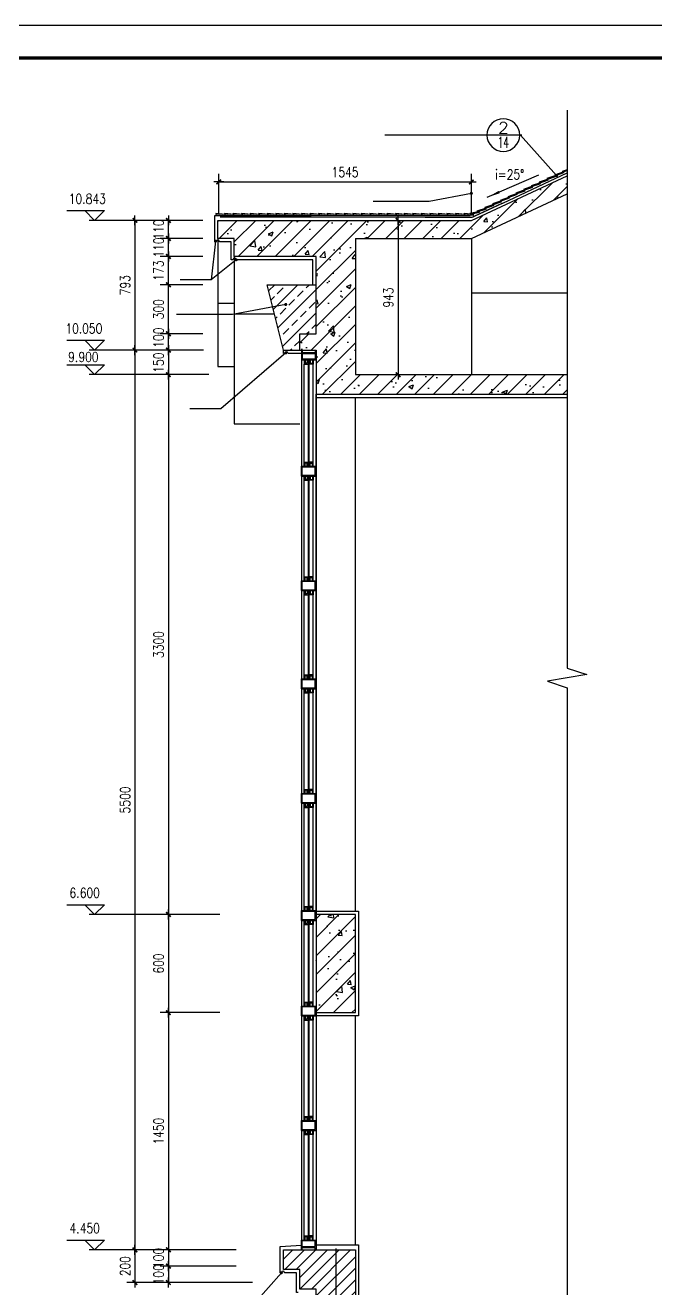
# Model space of a CAD drawing. Extents: x 12400 to 217743, y 86702 to 209848.
# Drawn here: x 102623 to 106478, y 183797 to 191521 of the extents above; entities that cross this region are included whole.
import ezdxf
from ezdxf.enums import TextEntityAlignment as Align

# ---------------------------------------------------------------- set-up
doc = ezdxf.new("R2010")
doc.units = 0
doc.header["$LTSCALE"] = 200
doc.linetypes.add('CONTINOUS', pattern=[0])
doc.linetypes.add('DOTE', pattern=[2.42, 2, -0.2, 0.02, -0.2])
doc.layers.get('0').update_dxf_attribs({"linetype": 'CONTINUOUS'})
doc.layers.get('DEFPOINTS').update_dxf_attribs({"linetype": 'CONTINUOUS'})
for name, color, linetype in [('2', 2, 'CONTINUOUS'), ('4', 4, 'CONTINUOUS'), ('8', 8, 'CONTINUOUS'), ('ASHADE', 7, 'CONTINUOUS'), ('DOTE', 1, 'DOTE'), ('F1', 121, 'CONTINOUS'), ('HATCH', 8, 'CONTINUOUS'), ('PM-143', 143, 'CONTINUOUS'), ('PM-8', 8, 'CONTINUOUS'), ('PUB_DIM', 3, 'CONTINUOUS'), ('PUB_TITLE', 143, 'CONTINUOUS'), ('TEXT', 7, 'CONTINUOUS')]:
    doc.layers.add(name, color=color, linetype=linetype)
doc.styles.add('COMP', font='complex', dxfattribs={"bigfont": 'hztxt'})
doc.styles.add('DIM_FONT', font='SIMPLEX', dxfattribs={"width": 0.8})
doc.dimstyles.new('DIMA20', dxfattribs={"dimscale": 0.2, "dimtxt": 300, "dimasz": 1, "dimexe": 250, "dimexo": 300, "dimgap": 150, "dimtad": 1, "dimdec": 0, "dimzin": 0, "dimdsep": 46, "dimtxsty": 'DIM_FONT', "dimblk": '_DIMX', "dimblk1": '_DIMX', "dimblk2": '_DIMX', "dimcen": 2.5, "dimse1": 1, "dimclrt": 7, "dimadec": 0, "dimazin": 0, "dimtfac": 1, "dimtdec": 0, "dimtix": 1, "dimtmove": 2, "dimatfit": 3, "dimldrblk": '_DIMX', "dimfxl": 1, "dimtolj": 1, "dimtzin": 0, "dimarcsym": 0})
doc.dimstyles.new('DIMB20', dxfattribs={"dimscale": 0.2, "dimtxt": 300, "dimasz": 1, "dimexe": 250, "dimexo": 300, "dimgap": 150, "dimtad": 1, "dimdec": 0, "dimzin": 0, "dimdsep": 46, "dimtxsty": 'DIM_FONT', "dimblk": '_DIMX', "dimblk1": '_DIMX', "dimblk2": '_DIMX', "dimcen": 2.5, "dimse2": 1, "dimclrt": 7, "dimadec": 0, "dimazin": 0, "dimtfac": 1, "dimtdec": 0, "dimtix": 1, "dimtmove": 2, "dimatfit": 3, "dimldrblk": '_DIMX', "dimfxl": 1, "dimtolj": 1, "dimtzin": 0, "dimarcsym": 0})
doc.dimstyles.new('DIMN150', dxfattribs={"dimscale": 1.5, "dimtxt": 300, "dimasz": 1, "dimexe": 250, "dimexo": 0, "dimgap": 150, "dimtad": 1, "dimdec": 0, "dimzin": 0, "dimdsep": 46, "dimtxsty": 'DIM_FONT', "dimblk": '_DIMX', "dimblk1": '_DIMX', "dimblk2": '_DIMX', "dimsah": 1, "dimcen": 0, "dimclrt": 7, "dimadec": 0, "dimazin": 0, "dimtfac": 1, "dimtdec": 0, "dimtix": 1, "dimtmove": 2, "dimatfit": 3, "dimldrblk": '_DIMX', "dimfxl": 1, "dimtolj": 1, "dimtzin": 0, "dimarcsym": 0})
doc.dimstyles.new('DIMN20', dxfattribs={"dimscale": 0.2, "dimtxt": 300, "dimasz": 1, "dimexe": 250, "dimexo": 300, "dimgap": 150, "dimtad": 1, "dimdec": 0, "dimzin": 0, "dimdsep": 46, "dimtxsty": 'DIM_FONT', "dimblk": '_DIMX', "dimblk1": '_DIMX', "dimblk2": '_DIMX', "dimcen": 2.5, "dimclrt": 7, "dimadec": 0, "dimazin": 0, "dimtfac": 1, "dimtdec": 0, "dimtix": 1, "dimtmove": 2, "dimatfit": 3, "dimldrblk": '_DIMX', "dimfxl": 1, "dimtolj": 1, "dimtzin": 0, "dimarcsym": 0})
pattern_1 = [(45, (-98917.13, 179484.96), (-56.568542, 56.568542), []), (50, (-98917.13, 179484.96), (286.90407, -25.10085), [30, -330]), (355, (-98917.13, 179484.96), (-55.50053, 300.87685), [24, -264]), (100.4514, (-98893.22, 179482.87), (231.40375, 275.7758), [25.49608, -280.45684]), (46.1842, (-98917.13, 179564.96), (426.8964, -66.2076), [45, -495]), (96.6356, (-98881.55, 179559.44), (373.8651, 389.64715), [38.2441, -420.6852]), (351.1842, (-98917.13, 179564.96), (373.8648, 389.6474), [36, -396]), (21, (-98877.13, 179544.96), (238.76282, -161.04756), [30, -330]), (326, (-98877.13, 179544.96), (97.32613, 290.06), [24, -264]), (71.4514, (-98857.23, 179531.54), (336.08905, 129.0122), [25.49608, -280.45684]), (37.5, (-98917.13, 179484.96), (4.86394, 133.15754), [0, -260.8, 0, -268, 0, -265]), (7.5, (-98917.13, 179484.96), (105.227815, 157.76468), [0, -152.8, 0, -254.8, 0, -101]), (327.5, (-99006.33, 179484.96), (213.528974, -9.02195), [0, -100, 0, -312, 0, -414]), (317.5, (-99046.33, 179484.96), (233.27447, 40.042), [0, -130, 0, -207.2, 0, -294])]

# ---------------------------------------------------------------- blocks, each defined once
blk = doc.blocks.new('_DIMX')
blk.add_line((-150, 0), (150, 0))
at = {"const_width": 50}
blk.add_lwpolyline([(-70, -70), (70, 70)], dxfattribs=at)
blk = doc.blocks.new('*D2131')
at = {"layer": 'DEFPOINTS', "color": 0}
for p in [(103708.8, 190328), (103293.9, 189535), (103713.7, 189535)]:
    blk.add_point(p, dxfattribs=at)
at = {"layer": 'PUB_DIM', "color": 0, "lineweight": -2}
for p, q in [((103708.8, 190328), (103243.9, 190328)), ((103293.9, 190327.8), (103293.9, 189535.2)), ((103713.7, 189535), (103243.9, 189535))]:
    blk.add_line(p, q, dxfattribs=at)
at = {"layer": 'PUB_DIM', "color": 0, "lineweight": -2, "xscale": 0.2, "yscale": 0.2, "zscale": 0.2}
for p, rotation in [((103293.9, 190328), 90), ((103293.9, 189535), 270)]:
    blk.add_blockref('_DIMX', p, dxfattribs=dict(at, rotation=rotation))
at = {"layer": 'PUB_DIM', "color": 7, "insert": (103233.9, 189931.5), "char_height": 60, "attachment_point": 5, "rotation": 90, "style": 'DIM_FONT'}
blk.add_mtext('\\A1;793', dxfattribs=at)
blk = doc.blocks.new('*D2132')
at = {"layer": 'DEFPOINTS', "color": 0}
for p in [(103913.7, 184035), (103498.3, 183935), (103913.7, 183935)]:
    blk.add_point(p, dxfattribs=at)
at = {"layer": 'PUB_DIM', "color": 0, "lineweight": -2}
for p, q in [((103913.7, 184035), (103448.3, 184035)), ((103498.3, 184035.2), (103498.3, 184035.4)), ((103498.3, 184035), (103498.3, 183935)), ((103913.7, 183935), (103448.3, 183935)), ((103498.3, 183934.8), (103498.3, 183934.6))]:
    blk.add_line(p, q, dxfattribs=at)
at = {"layer": 'PUB_DIM', "color": 0, "lineweight": -2, "xscale": 0.2, "yscale": 0.2, "zscale": 0.2}
for p, rotation in [((103498.3, 184035), 270), ((103498.3, 183935), 90)]:
    blk.add_blockref('_DIMX', p, dxfattribs=dict(at, rotation=rotation))
at = {"layer": 'PUB_DIM', "color": 7, "insert": (103438.3, 183985), "char_height": 60, "attachment_point": 5, "rotation": 90, "style": 'DIM_FONT'}
blk.add_mtext('\\A1;100', dxfattribs=at)
blk = doc.blocks.new('*D2133')
at = {"layer": 'DEFPOINTS', "color": 0}
for p in [(103913.7, 183935), (103498.3, 183835), (104013.7, 183835)]:
    blk.add_point(p, dxfattribs=at)
at = {"layer": 'PUB_DIM', "color": 0, "lineweight": -2}
for p, q in [((103913.7, 183935), (103448.3, 183935)), ((103498.3, 183935.2), (103498.3, 183935.4)), ((103498.3, 183935), (103498.3, 183835)), ((104013.7, 183835), (103448.3, 183835)), ((103498.3, 183834.8), (103498.3, 183834.6))]:
    blk.add_line(p, q, dxfattribs=at)
at = {"layer": 'PUB_DIM', "color": 0, "lineweight": -2, "xscale": 0.2, "yscale": 0.2, "zscale": 0.2}
for p, rotation in [((103498.3, 183935), 270), ((103498.3, 183835), 90)]:
    blk.add_blockref('_DIMX', p, dxfattribs=dict(at, rotation=rotation))
at = {"layer": 'PUB_DIM', "color": 7, "insert": (103438.3, 183885), "char_height": 60, "attachment_point": 5, "rotation": 90, "style": 'DIM_FONT'}
blk.add_mtext('\\A1;100', dxfattribs=at)
blk = doc.blocks.new('*D2134')
at = {"layer": 'DEFPOINTS', "color": 0}
for p in [(103593.7, 189535), (103498.3, 189385), (103813.1, 189385)]:
    blk.add_point(p, dxfattribs=at)
at = {"layer": 'PUB_DIM', "color": 0, "lineweight": -2}
for p, q in [((103593.7, 189535), (103448.3, 189535)), ((103498.3, 189534.8), (103498.3, 189385.2))]:
    blk.add_line(p, q, dxfattribs=at)
at = {"layer": 'PUB_DIM', "color": 0, "lineweight": -2, "xscale": 0.2, "yscale": 0.2, "zscale": 0.2}
for p, rotation in [((103498.3, 189535), 90), ((103498.3, 189385), 270)]:
    blk.add_blockref('_DIMX', p, dxfattribs=dict(at, rotation=rotation))
at = {"layer": 'PUB_DIM', "color": 7, "insert": (103438.3, 189458.3), "char_height": 60, "attachment_point": 5, "rotation": 90, "style": 'DIM_FONT'}
blk.add_mtext('\\A1;150', dxfattribs=at)
blk = doc.blocks.new('*D2135')
at = {"layer": 'DEFPOINTS', "color": 0}
for p in [(103593.7, 186085), (103498.3, 185485), (103813.1, 185485)]:
    blk.add_point(p, dxfattribs=at)
at = {"layer": 'PUB_DIM', "color": 0, "lineweight": -2}
for p, q in [((103593.7, 186085), (103448.3, 186085)), ((103498.3, 186084.8), (103498.3, 185485.2)), ((103813.1, 185485), (103448.3, 185485))]:
    blk.add_line(p, q, dxfattribs=at)
at = {"layer": 'PUB_DIM', "color": 0, "lineweight": -2, "xscale": 0.2, "yscale": 0.2, "zscale": 0.2}
for p, rotation in [((103498.3, 186085), 90), ((103498.3, 185485), 270)]:
    blk.add_blockref('_DIMX', p, dxfattribs=dict(at, rotation=rotation))
at = {"layer": 'PUB_DIM', "color": 7, "insert": (103438.3, 185785), "char_height": 60, "attachment_point": 5, "rotation": 90, "style": 'DIM_FONT'}
blk.add_mtext('\\A1;600', dxfattribs=at)
blk = doc.blocks.new('*D2136')
at = {"layer": 'DEFPOINTS', "color": 0}
for p in [(103593.7, 185485), (103498.3, 184035), (103813.1, 184035)]:
    blk.add_point(p, dxfattribs=at)
at = {"layer": 'PUB_DIM', "color": 0, "lineweight": -2}
for p, q in [((103593.7, 185485), (103448.3, 185485)), ((103498.3, 185484.8), (103498.3, 184035.2)), ((103813.1, 184035), (103448.3, 184035))]:
    blk.add_line(p, q, dxfattribs=at)
at = {"layer": 'PUB_DIM', "color": 0, "lineweight": -2, "xscale": 0.2, "yscale": 0.2, "zscale": 0.2}
for p, rotation in [((103498.3, 185485), 90), ((103498.3, 184035), 270)]:
    blk.add_blockref('_DIMX', p, dxfattribs=dict(at, rotation=rotation))
at = {"layer": 'PUB_DIM', "color": 7, "insert": (103438.3, 184760), "char_height": 60, "attachment_point": 5, "rotation": 90, "style": 'DIM_FONT'}
blk.add_mtext('\\A1;1450', dxfattribs=at)
blk = doc.blocks.new('*D2137')
at = {"layer": 'DEFPOINTS', "color": 0}
for p in [(103498.3, 189635), (103708.8, 189635), (103593.7, 189535)]:
    blk.add_point(p, dxfattribs=at)
at = {"layer": 'PUB_DIM', "color": 0, "lineweight": -2}
for p, q in [((103708.8, 189635), (103448.3, 189635)), ((103498.3, 189535.2), (103498.3, 189634.8)), ((103593.7, 189535), (103448.3, 189535))]:
    blk.add_line(p, q, dxfattribs=at)
at = {"layer": 'PUB_DIM', "color": 0, "lineweight": -2, "xscale": 0.2, "yscale": 0.2, "zscale": 0.2}
for p, rotation in [((103498.3, 189635), 90), ((103498.3, 189535), 270)]:
    blk.add_blockref('_DIMX', p, dxfattribs=dict(at, rotation=rotation))
at = {"layer": 'PUB_DIM', "color": 7, "insert": (103438.3, 189611.1), "char_height": 60, "attachment_point": 5, "rotation": 90, "style": 'DIM_FONT'}
blk.add_mtext('\\A1;100', dxfattribs=at)
blk = doc.blocks.new('*D2138')
at = {"layer": 'DEFPOINTS', "color": 0}
for p in [(103498.3, 190107.3), (103708.8, 190107.3), (103593.7, 189934.7)]:
    blk.add_point(p, dxfattribs=at)
at = {"layer": 'PUB_DIM', "color": 0, "lineweight": -2}
for p, q in [((103708.8, 190107.3), (103448.3, 190107.3)), ((103498.3, 190107.5), (103498.3, 190107.7)), ((103498.3, 189934.7), (103498.3, 190107.3)), ((103593.7, 189934.7), (103448.3, 189934.7)), ((103498.3, 189934.5), (103498.3, 189934.3))]:
    blk.add_line(p, q, dxfattribs=at)
at = {"layer": 'PUB_DIM', "color": 0, "lineweight": -2, "xscale": 0.2, "yscale": 0.2, "zscale": 0.2}
for p, rotation in [((103498.3, 190107.3), 270), ((103498.3, 189934.7), 90)]:
    blk.add_blockref('_DIMX', p, dxfattribs=dict(at, rotation=rotation))
at = {"layer": 'PUB_DIM', "color": 7, "insert": (103438.3, 190021), "char_height": 60, "attachment_point": 5, "rotation": 90, "style": 'DIM_FONT'}
blk.add_mtext('\\A1;173', dxfattribs=at)
blk = doc.blocks.new('*D2139')
at = {"layer": 'DEFPOINTS', "color": 0}
for p in [(103498.3, 189934.7), (103708.8, 189934.7), (103593.7, 189635)]:
    blk.add_point(p, dxfattribs=at)
at = {"layer": 'PUB_DIM', "color": 0, "lineweight": -2}
for p, q in [((103708.8, 189934.7), (103448.3, 189934.7)), ((103498.3, 189635.2), (103498.3, 189934.5)), ((103593.7, 189635), (103448.3, 189635))]:
    blk.add_line(p, q, dxfattribs=at)
at = {"layer": 'PUB_DIM', "color": 0, "lineweight": -2, "xscale": 0.2, "yscale": 0.2, "zscale": 0.2}
for p, rotation in [((103498.3, 189934.7), 90), ((103498.3, 189635), 270)]:
    blk.add_blockref('_DIMX', p, dxfattribs=dict(at, rotation=rotation))
at = {"layer": 'PUB_DIM', "color": 7, "insert": (103438.3, 189784.8), "char_height": 60, "attachment_point": 5, "rotation": 90, "style": 'DIM_FONT'}
blk.add_mtext('\\A1;300', dxfattribs=at)
blk = doc.blocks.new('*D2140')
at = {"layer": 'DEFPOINTS', "color": 0}
for p in [(103498.3, 190217.6), (103708.8, 190217.6), (103593.7, 190107.3)]:
    blk.add_point(p, dxfattribs=at)
at = {"layer": 'PUB_DIM', "color": 0, "lineweight": -2}
for p, q in [((103708.8, 190217.6), (103448.3, 190217.6)), ((103498.3, 190217.8), (103498.3, 190218)), ((103498.3, 190107.3), (103498.3, 190217.6)), ((103593.7, 190107.3), (103448.3, 190107.3)), ((103498.3, 190107.1), (103498.3, 190106.9))]:
    blk.add_line(p, q, dxfattribs=at)
at = {"layer": 'PUB_DIM', "color": 0, "lineweight": -2, "xscale": 0.2, "yscale": 0.2, "zscale": 0.2}
for p, rotation in [((103498.3, 190217.6), 270), ((103498.3, 190107.3), 90)]:
    blk.add_blockref('_DIMX', p, dxfattribs=dict(at, rotation=rotation))
at = {"layer": 'PUB_DIM', "color": 7, "insert": (103438.3, 190162.4), "char_height": 60, "attachment_point": 5, "rotation": 90, "style": 'DIM_FONT'}
blk.add_mtext('\\A1;110', dxfattribs=at)
blk = doc.blocks.new('*D2141')
at = {"layer": 'DEFPOINTS', "color": 0}
for p in [(103498.3, 190328), (103708.8, 190328), (103593.7, 190217.6)]:
    blk.add_point(p, dxfattribs=at)
at = {"layer": 'PUB_DIM', "color": 0, "lineweight": -2}
for p, q in [((103708.8, 190328), (103448.3, 190328)), ((103498.3, 190328.2), (103498.3, 190328.4)), ((103498.3, 190217.6), (103498.3, 190328)), ((103593.7, 190217.6), (103448.3, 190217.6)), ((103498.3, 190217.4), (103498.3, 190217.2))]:
    blk.add_line(p, q, dxfattribs=at)
at = {"layer": 'PUB_DIM', "color": 0, "lineweight": -2, "xscale": 0.2, "yscale": 0.2, "zscale": 0.2}
for p, rotation in [((103498.3, 190328), 270), ((103498.3, 190217.6), 90)]:
    blk.add_blockref('_DIMX', p, dxfattribs=dict(at, rotation=rotation))
at = {"layer": 'PUB_DIM', "color": 7, "insert": (103438.3, 190272.8), "char_height": 60, "attachment_point": 5, "rotation": 90, "style": 'DIM_FONT'}
blk.add_mtext('\\A1;110', dxfattribs=at)
blk = doc.blocks.new('*D2143')
at = {"layer": 'DEFPOINTS', "color": 0}
for p in [(103913.7, 184035), (103293.9, 183835), (103745.3, 183835)]:
    blk.add_point(p, dxfattribs=at)
at = {"layer": 'PUB_DIM', "color": 0, "lineweight": -2}
for p, q in [((103913.7, 184035), (103243.9, 184035)), ((103293.9, 184034.8), (103293.9, 183835.2)), ((103745.3, 183835), (103243.9, 183835))]:
    blk.add_line(p, q, dxfattribs=at)
at = {"layer": 'PUB_DIM', "color": 0, "lineweight": -2, "xscale": 0.2, "yscale": 0.2, "zscale": 0.2}
for p, rotation in [((103293.9, 184035), 90), ((103293.9, 183835), 270)]:
    blk.add_blockref('_DIMX', p, dxfattribs=dict(at, rotation=rotation))
at = {"layer": 'PUB_DIM', "color": 7, "insert": (103233.9, 183935), "char_height": 60, "attachment_point": 5, "rotation": 90, "style": 'DIM_FONT'}
blk.add_mtext('\\A1;200', dxfattribs=at)
blk = doc.blocks.new('*D2144')
at = {"layer": 'DEFPOINTS', "color": 0}
for p in [(103677.8, 189535), (103293.9, 184035), (103913.7, 184035)]:
    blk.add_point(p, dxfattribs=at)
at = {"layer": 'PUB_DIM', "color": 0, "lineweight": -2}
for p, q in [((103293.9, 189534.8), (103293.9, 184035.2)), ((103913.7, 184035), (103243.9, 184035))]:
    blk.add_line(p, q, dxfattribs=at)
at = {"layer": 'PUB_DIM', "color": 0, "lineweight": -2, "xscale": 0.2, "yscale": 0.2, "zscale": 0.2}
for p, rotation in [((103293.9, 189535), 90), ((103293.9, 184035), 270)]:
    blk.add_blockref('_DIMX', p, dxfattribs=dict(at, rotation=rotation))
at = {"layer": 'PUB_DIM', "color": 7, "insert": (103233.9, 186785), "char_height": 60, "attachment_point": 5, "rotation": 90, "style": 'DIM_FONT'}
blk.add_mtext('\\A1;5500', dxfattribs=at)
blk = doc.blocks.new('*D2145')
at = {"layer": 'DEFPOINTS', "color": 0}
for p in [(103593.7, 189385), (103498.3, 186085), (103813.1, 186085)]:
    blk.add_point(p, dxfattribs=at)
at = {"layer": 'PUB_DIM', "color": 0, "lineweight": -2}
for p, q in [((103498.3, 189384.8), (103498.3, 186085.2)), ((103813.1, 186085), (103448.3, 186085))]:
    blk.add_line(p, q, dxfattribs=at)
at = {"layer": 'PUB_DIM', "color": 0, "lineweight": -2, "xscale": 0.2, "yscale": 0.2, "zscale": 0.2}
for p, rotation in [((103498.3, 189385), 90), ((103498.3, 186085), 270)]:
    blk.add_blockref('_DIMX', p, dxfattribs=dict(at, rotation=rotation))
at = {"layer": 'PUB_DIM', "color": 7, "insert": (103438.3, 187735), "char_height": 60, "attachment_point": 5, "rotation": 90, "style": 'DIM_FONT'}
blk.add_mtext('\\A1;3300', dxfattribs=at)
blk = doc.blocks.new('*D2146')
at = {"layer": 'DEFPOINTS', "color": 0}
for p in [(104753.3, 190328), (104753.3, 189385), (104903.2, 189385)]:
    blk.add_point(p, dxfattribs=at)
at = {"layer": 'PUB_DIM', "color": 0, "lineweight": -2}
for p, q in [((104753.3, 190328), (104953.2, 190328)), ((104903.2, 190327.8), (104903.2, 189385.2)), ((104753.3, 189385), (104953.2, 189385))]:
    blk.add_line(p, q, dxfattribs=at)
at = {"layer": 'PUB_DIM', "color": 0, "lineweight": -2, "xscale": 0.2, "yscale": 0.2, "zscale": 0.2}
for p, rotation in [((104903.2, 190328), 90), ((104903.2, 189385), 270)]:
    blk.add_blockref('_DIMX', p, dxfattribs=dict(at, rotation=rotation))
at = {"layer": 'PUB_DIM', "color": 7, "insert": (104843.2, 189856.5), "char_height": 60, "attachment_point": 5, "rotation": 90, "style": 'DIM_FONT'}
blk.add_mtext('\\A1;943', dxfattribs=at)
blk = doc.blocks.new('*D2147')
at = {"layer": 'DEFPOINTS', "color": 0}
for p in [(105351, 190562.8), (103806.4, 190373.2), (105351, 190373.2)]:
    blk.add_point(p, dxfattribs=at)
at = {"layer": 'PUB_DIM', "color": 0, "lineweight": -2}
for p, q in [((103806.4, 190373.2), (103806.4, 190612.8)), ((103806.6, 190562.8), (105350.8, 190562.8)), ((105351, 190373.2), (105351, 190612.8))]:
    blk.add_line(p, q, dxfattribs=at)
at = {"layer": 'PUB_DIM', "color": 0, "lineweight": -2, "xscale": 0.2, "yscale": 0.2, "zscale": 0.2, "rotation": 180}
blk.add_blockref('_DIMX', (103806.4, 190562.8), dxfattribs=at)
at = {"layer": 'PUB_DIM', "color": 0, "lineweight": -2, "xscale": 0.2, "yscale": 0.2, "zscale": 0.2}
blk.add_blockref('_DIMX', (105351, 190562.8), dxfattribs=at)
at = {"layer": 'PUB_DIM', "color": 7, "insert": (104578.7, 190622.8), "char_height": 60, "attachment_point": 5, "style": 'DIM_FONT'}
blk.add_mtext('\\A1;1545', dxfattribs=at)
blk = doc.blocks.new('_ARROW')
blk.add_solid([(0, 0), (-1, 0.1), (-1, -0.1)])
blk = doc.blocks.new('_INDEX')
blk.add_line((-0.5, 0), (0.5, 0))
blk.add_circle((0, 0), 0.5)
at = {"style": 'COMP'}
for tag, width, p, p2 in [('1', 2.333333, (-0.17, 0.05), (0.17, 0.05)), ('-', 1.166667, (-0.17, -0.39), (0.17, -0.39))]:
    blk.add_attdef(tag, text='', height=0.34, dxfattribs=dict(at, width=width)).set_placement(p, p2, align=Align.FIT)

msp = doc.modelspace()

# ---------------------------------------------------------------- hatches: boundary and pattern name
at = {"layer": 'HATCH'}
h = msp.add_hatch(dxfattribs=at)
h.set_pattern_fill('AN31C', color=256, scale=400, style=0)
h.set_pattern_definition(pattern_1)
h.paths.add_polyline_path([(104401.528, 190107.276), (104401.528, 189634.959), (104301.528, 189634.959), (104301.528, 189534.959), (104401.528, 189534.959), (104401.528, 189264.959), (105937.474, 189264.959), (105937.474, 189384.959), (104641.528, 189384.959), (104641.528, 190217.613), (105350.966, 190217.613), (105937.474, 190491.107), (105937.474, 190601.444), (105350.966, 190327.951), (103801.528, 190327.951), (103801.528, 190217.613), (103901.528, 190217.613), (103901.528, 190107.276)])
h = msp.add_hatch(dxfattribs=at)
h.set_pattern_fill('ANSI33', color=256, scale=400, style=0)
h.set_pattern_definition([(45, (-98917.13, 179484.96), (-70.71068, 70.71068), []), (45, (-98846.42, 179484.96), (-70.71068, 70.71068), [50, -25])])
h.paths.add_polyline_path([(104101.528, 189934.733), (104201.528, 189534.959), (104301.528, 189534.959), (104301.528, 189634.959), (104401.528, 189634.959), (104401.528, 189934.733)])
h = msp.add_hatch(dxfattribs=at)
h.set_pattern_fill('AN31C', color=256, scale=400, style=0)
h.set_pattern_definition(pattern_1)
h.paths.add_polyline_path([(104641.528, 186084.959), (104401.528, 186084.959), (104401.528, 185484.959), (104641.528, 185484.959)])
h = msp.add_hatch(dxfattribs=at)
h.set_pattern_fill('ANSI31', color=256, scale=400, style=0)
h.set_pattern_definition([(45, (-98917.13, 179484.96), (-35.355339, 35.355339), [])])
h.paths.add_polyline_path([(104201.528, 184034.959), (104201.528, 183914.959), (104301.528, 183914.959), (104301.528, 183794.959), (104401.528, 183794.959), (104401.528, 183508.366), (104641.528, 183508.366), (104641.528, 184034.959)])

# ---------------------------------------------------------------- linework, layer by layer
at = {"color": 8}
for points in [[(105859.509, 190605.421), (105861.146, 190600.696), (105917.146, 190620.107), (105915.508, 190624.831), (105859.509, 190605.421)], [(105717.249, 190539.084), (105718.887, 190534.36), (105774.886, 190553.77), (105773.249, 190558.494), (105717.249, 190539.084)], [(105764.669, 190561.196), (105766.307, 190556.472), (105822.306, 190575.882), (105820.669, 190580.606), (105764.669, 190561.196)], [(105812.089, 190583.308), (105813.726, 190578.584), (105869.726, 190597.994), (105868.088, 190602.719), (105812.089, 190583.308)], [(105527.57, 190450.635), (105529.208, 190445.911), (105585.207, 190465.321), (105583.57, 190470.045), (105527.57, 190450.635)], [(105574.99, 190472.747), (105576.628, 190468.023), (105632.627, 190487.433), (105630.99, 190492.158), (105574.99, 190472.747)], [(105622.41, 190494.86), (105624.047, 190490.135), (105680.047, 190509.545), (105678.409, 190514.27), (105622.41, 190494.86)], [(105669.83, 190516.972), (105671.467, 190512.247), (105727.467, 190531.658), (105725.829, 190536.382), (105669.83, 190516.972)], [(105385.311, 190384.298), (105386.948, 190379.574), (105442.948, 190398.984), (105441.31, 190403.709), (105385.311, 190384.298)], [(105432.731, 190406.411), (105434.368, 190401.686), (105490.368, 190421.097), (105488.73, 190425.821), (105432.731, 190406.411)], [(105480.15, 190428.523), (105481.788, 190423.799), (105537.787, 190443.209), (105536.15, 190447.933), (105480.15, 190428.523)], [(103789.058, 190369.309), (103788.545, 190364.335), (103847.501, 190358.261), (103848.013, 190363.234), (103789.058, 190369.309)], [(103841.38, 190369.309), (103840.867, 190364.335), (103899.823, 190358.261), (103900.335, 190363.234), (103841.38, 190369.309)], [(103893.701, 190369.309), (103893.189, 190364.335), (103952.145, 190358.261), (103952.657, 190363.234), (103893.701, 190369.309)], [(103946.023, 190369.309), (103945.511, 190364.335), (104004.467, 190358.261), (104004.979, 190363.234), (103946.023, 190369.309)], [(103998.345, 190369.309), (103997.833, 190364.335), (104056.789, 190358.261), (104057.301, 190363.234), (103998.345, 190369.309)], [(104050.667, 190369.309), (104050.155, 190364.335), (104109.111, 190358.261), (104109.623, 190363.234), (104050.667, 190369.309)], [(104102.989, 190369.309), (104102.477, 190364.335), (104161.433, 190358.261), (104161.945, 190363.234), (104102.989, 190369.309)], [(104155.311, 190369.309), (104154.799, 190364.335), (104213.755, 190358.261), (104214.267, 190363.234), (104155.311, 190369.309)], [(104207.633, 190369.309), (104207.121, 190364.335), (104266.076, 190358.261), (104266.589, 190363.234), (104207.633, 190369.309)], [(104259.955, 190369.309), (104259.443, 190364.335), (104318.398, 190358.261), (104318.911, 190363.234), (104259.955, 190369.309)], [(104312.277, 190369.309), (104311.764, 190364.335), (104370.72, 190358.261), (104371.233, 190363.234), (104312.277, 190369.309)], [(104364.599, 190369.309), (104364.086, 190364.335), (104423.042, 190358.261), (104423.555, 190363.234), (104364.599, 190369.309)], [(104416.921, 190369.309), (104416.408, 190364.335), (104475.364, 190358.261), (104475.877, 190363.234), (104416.921, 190369.309)], [(104469.243, 190369.309), (104468.73, 190364.335), (104527.686, 190358.261), (104528.199, 190363.234), (104469.243, 190369.309)], [(104521.565, 190369.309), (104521.052, 190364.335), (104580.008, 190358.261), (104580.521, 190363.234), (104521.565, 190369.309)], [(104573.887, 190369.309), (104573.374, 190364.335), (104632.33, 190358.261), (104632.843, 190363.234), (104573.887, 190369.309)], [(104626.209, 190369.309), (104625.696, 190364.335), (104684.652, 190358.261), (104685.164, 190363.234), (104626.209, 190369.309)], [(104678.53, 190369.309), (104678.018, 190364.335), (104736.974, 190358.261), (104737.486, 190363.234), (104678.53, 190369.309)], [(104730.852, 190369.309), (104730.34, 190364.335), (104789.296, 190358.261), (104789.808, 190363.234), (104730.852, 190369.309)], [(104783.174, 190369.309), (104782.662, 190364.335), (104841.618, 190358.261), (104842.13, 190363.234), (104783.174, 190369.309)], [(104835.496, 190369.309), (104834.984, 190364.335), (104893.94, 190358.261), (104894.452, 190363.234), (104835.496, 190369.309)], [(104887.818, 190369.309), (104887.306, 190364.335), (104946.262, 190358.261), (104946.774, 190363.234), (104887.818, 190369.309)], [(104940.14, 190369.309), (104939.628, 190364.335), (104998.584, 190358.261), (104999.096, 190363.234), (104940.14, 190369.309)], [(104992.462, 190369.309), (104991.95, 190364.335), (105050.906, 190358.261), (105051.418, 190363.234), (104992.462, 190369.309)], [(105044.784, 190369.309), (105044.272, 190364.335), (105103.227, 190358.261), (105103.74, 190363.234), (105044.784, 190369.309)], [(105097.106, 190369.309), (105096.594, 190364.335), (105155.549, 190358.261), (105156.062, 190363.234), (105097.106, 190369.309)], [(105149.428, 190369.309), (105148.915, 190364.335), (105207.871, 190358.261), (105208.384, 190363.234), (105149.428, 190369.309)], [(105201.75, 190369.309), (105201.237, 190364.335), (105260.193, 190358.261), (105260.706, 190363.234), (105201.75, 190369.309)], [(105254.072, 190369.309), (105253.559, 190364.335), (105312.515, 190358.261), (105313.028, 190363.234), (105254.072, 190369.309)], [(105306.294, 190369.318), (105305.868, 190364.336), (105364.92, 190359.284), (105365.347, 190364.266), (105306.294, 190369.318)], [(105342.604, 190370.94), (105343.56, 190366.033), (105401.734, 190377.367), (105400.778, 190382.275), (105342.604, 190370.94)]]:
    msp.add_lwpolyline(points, close=True, dxfattribs=at)
msp.add_lwpolyline([(105937.474, 190638.12), (105906.928, 190627.533), (105906.928, 190627.533), (105908.566, 190622.808), (105937.474, 190632.828)], dxfattribs=at)
at = {"layer": '2'}
for points in [[(105542.84, 190433.898), (105937.474, 190617.919)], [(103790.856, 190197.613), (103781.528, 190197.613), (103781.528, 190357.951)], [(103781.528, 190357.951), (105342.838, 190357.951)], [(103892.736, 190087.276), (103881.528, 190087.276), (103881.528, 190197.613), (103810.856, 190197.613)], [(104381.528, 189934.733), (104381.528, 190087.276), (103912.736, 190087.276)], [(104209.831, 189514.959), (104201.528, 189514.959), (104201.528, 189534.959)], [(104311.528, 189514.959), (104229.831, 189514.959)], [(104401.528, 189244.959), (105937.474, 189244.959)], [(104401.528, 186084.959), (104401.528, 186104.959), (104661.528, 186104.959), (104661.528, 185464.959), (104401.528, 185464.959), (104401.528, 185484.959)], [(104189.332, 183894.959), (104181.528, 183894.959), (104181.528, 184054.959), (104311.528, 184064.242)], [(104401.528, 184064.959), (104661.528, 184064.959), (104661.528, 183508.366)], [(104291.915, 183774.959), (104281.528, 183774.959), (104281.528, 183894.959), (104209.332, 183894.959)]]:
    msp.add_lwpolyline(points, dxfattribs=at)
for centre, start in [((103800.856, 190197.613), 0), ((103902.736, 190087.276), 0), ((104219.831, 189514.959), 360), ((104199.332, 183894.959), 0)]:
    msp.add_arc(centre, 10, start, 180, dxfattribs=at)
at = {"layer": '4'}
for p, q in [((105350.966, 190217.613), (105937.474, 190491.107)), ((104641.528, 190217.613), (104641.528, 189384.959)), ((104641.528, 190217.613), (105350.966, 190217.613)), ((104101.528, 189934.733), (104401.528, 189934.733)), ((104201.528, 189534.959), (104101.528, 189934.733)), ((104201.528, 189534.959), (104401.528, 189534.959)), ((104641.528, 189384.959), (105937.474, 189384.959))]:
    msp.add_line(p, q, dxfattribs=at)
for points in [[(104301.528, 189534.959), (104301.528, 189634.959), (104401.528, 189634.959), (104401.528, 190107.276), (103901.528, 190107.276), (103901.528, 190217.613), (103801.528, 190217.613), (103801.528, 190327.951), (105350.966, 190327.951), (105937.474, 190601.444)], [(104401.528, 189534.959), (104401.528, 189264.959), (105937.474, 189264.959)], [(104401.528, 183508.366), (104401.528, 183794.959), (104301.528, 183794.959), (104301.528, 183914.959), (104201.528, 183914.959), (104201.528, 184034.959), (104641.528, 184034.959), (104641.528, 183508.366)]]:
    msp.add_lwpolyline(points, dxfattribs=at)
msp.add_lwpolyline([(104641.528, 186084.959), (104401.528, 186084.959), (104401.528, 185484.959), (104641.528, 185484.959)], close=True, dxfattribs=at)
at = {"layer": '8'}
for p, q in [((104401.528, 186069.312), (104401.528, 189264.959)), ((104641.528, 186104.959), (104641.528, 189244.959)), ((104641.528, 184064.959), (104641.528, 185464.959))]:
    msp.add_line(p, q, dxfattribs=at)
at = {"layer": 'ASHADE', "const_width": 8}
msp.add_lwpolyline([(103813.491, 190347.951), (105356.737, 190347.616), (105542.84, 190433.898)], dxfattribs=at)
at = {"layer": 'DOTE'}
msp.add_line((104521.528, 184043.967), (104521.528, 183110.42), dxfattribs=at)
at = {"layer": 'F1'}
for p, q in [((104311.528, 189534.959), (104311.528, 189474.959)), ((104316.528, 189534.959), (104316.528, 189519.959)), ((104316.528, 189519.959), (104396.528, 189519.959)), ((104316.528, 189514.959), (104316.528, 189479.959)), ((104316.528, 189514.959), (104396.528, 189514.959)), ((104352.135, 189474.959), (104352.135, 189450.008)), ((104352.135, 189467.394), (104360.921, 189467.394)), ((104360.921, 189474.959), (104360.921, 189450.008)), ((104364.915, 189474.959), (104399.713, 189474.959)), ((104347.135, 189455.008), (104334.192, 189455.008)), ((104365.921, 189455.008), (104378.863, 189455.008)), ((104352.135, 188824.718), (104352.135, 188849.669)), ((104360.921, 188824.718), (104360.921, 188849.669)), ((104311.528, 188764.718), (104311.528, 188824.718)), ((104316.528, 188769.718), (104316.528, 188819.718)), ((104316.528, 188769.718), (104396.528, 188769.718)), ((104347.135, 188844.669), (104334.192, 188844.669)), ((104352.135, 188832.282), (104360.921, 188832.282)), ((104365.921, 188844.669), (104378.863, 188844.669)), ((104311.528, 188764.718), (104401.528, 188764.718)), ((104347.135, 188744.767), (104334.192, 188744.767)), ((104352.135, 188764.718), (104352.135, 188739.767)), ((104352.135, 188757.153), (104360.921, 188757.153)), ((104360.921, 188764.718), (104360.921, 188739.767)), ((104365.921, 188744.767), (104378.863, 188744.767)), ((104311.528, 188064.718), (104311.528, 188124.718)), ((104316.528, 188069.718), (104316.528, 188119.718)), ((104347.135, 188144.669), (104334.192, 188144.669)), ((104352.135, 188124.718), (104352.135, 188149.669)), ((104352.135, 188132.282), (104360.921, 188132.282)), ((104360.921, 188124.718), (104360.921, 188149.669)), ((104365.921, 188144.669), (104378.863, 188144.669)), ((104311.528, 188064.718), (104401.528, 188064.718)), ((104316.528, 188069.718), (104396.528, 188069.718)), ((104347.135, 188044.767), (104334.192, 188044.767)), ((104352.135, 188064.718), (104352.135, 188039.767)), ((104352.135, 188057.153), (104360.921, 188057.153)), ((104360.921, 188064.718), (104360.921, 188039.767)), ((104365.921, 188044.767), (104378.863, 188044.767)), ((104347.135, 187544.669), (104334.192, 187544.669)), ((104352.135, 187524.718), (104352.135, 187549.669)), ((104360.921, 187524.718), (104360.921, 187549.669)), ((104365.921, 187544.669), (104378.863, 187544.669)), ((104311.528, 187464.718), (104311.528, 187524.718)), ((104311.528, 187464.718), (104401.528, 187464.718)), ((104316.528, 187469.718), (104316.528, 187519.718)), ((104316.528, 187469.718), (104396.528, 187469.718)), ((104352.135, 187532.282), (104360.921, 187532.282)), ((104352.135, 187464.718), (104352.135, 187439.767)), ((104352.135, 187457.153), (104360.921, 187457.153)), ((104360.921, 187464.718), (104360.921, 187439.767)), ((104347.135, 187444.767), (104334.192, 187444.767)), ((104365.921, 187444.767), (104378.863, 187444.767)), ((104347.135, 186844.669), (104334.192, 186844.669)), ((104352.135, 186824.718), (104352.135, 186849.669)), ((104360.921, 186824.718), (104360.921, 186849.669)), ((104365.921, 186844.669), (104378.863, 186844.669)), ((104311.528, 186764.718), (104311.528, 186824.718)), ((104311.528, 186764.718), (104401.528, 186764.718)), ((104316.528, 186769.718), (104316.528, 186819.718)), ((104316.528, 186769.718), (104396.528, 186769.718)), ((104352.135, 186832.282), (104360.921, 186832.282)), ((104352.135, 186764.718), (104352.135, 186739.767)), ((104360.921, 186764.718), (104360.921, 186739.767)), ((104347.135, 186744.767), (104334.192, 186744.767)), ((104352.135, 186757.153), (104360.921, 186757.153)), ((104365.921, 186744.767), (104378.863, 186744.767)), ((104311.528, 186049.071), (104311.528, 186109.071)), ((104316.528, 186054.071), (104316.528, 186104.071)), ((104347.135, 186129.022), (104334.192, 186129.022)), ((104352.135, 186109.071), (104352.135, 186134.022)), ((104352.135, 186116.635), (104360.921, 186116.635)), ((104360.921, 186109.071), (104360.921, 186134.022)), ((104365.921, 186129.022), (104378.863, 186129.022)), ((104311.528, 186049.071), (104401.528, 186049.071)), ((104316.528, 186054.071), (104396.528, 186054.071)), ((104347.135, 186029.12), (104334.192, 186029.12)), ((104352.135, 186049.071), (104352.135, 186024.12)), ((104352.135, 186041.506), (104360.921, 186041.506)), ((104360.921, 186049.071), (104360.921, 186024.12)), ((104365.921, 186029.12), (104378.863, 186029.12)), ((104311.528, 185464.718), (104311.528, 185524.718)), ((104347.135, 185544.669), (104334.192, 185544.669)), ((104352.135, 185524.718), (104352.135, 185549.669)), ((104352.135, 185532.282), (104360.921, 185532.282)), ((104360.921, 185524.718), (104360.921, 185549.669)), ((104365.921, 185544.669), (104378.863, 185544.669)), ((104311.528, 185464.718), (104401.528, 185464.718)), ((104316.528, 185469.718), (104316.528, 185519.718)), ((104316.528, 185469.718), (104396.528, 185469.718)), ((104352.135, 185464.718), (104352.135, 185439.767)), ((104352.135, 185457.153), (104360.921, 185457.153)), ((104360.921, 185464.718), (104360.921, 185439.767)), ((104347.135, 185444.767), (104334.192, 185444.767)), ((104365.921, 185444.767), (104378.863, 185444.767)), ((104347.135, 184844.669), (104334.192, 184844.669)), ((104352.135, 184824.718), (104352.135, 184849.669)), ((104352.135, 184832.282), (104360.921, 184832.282)), ((104360.921, 184824.718), (104360.921, 184849.669)), ((104365.921, 184844.669), (104378.863, 184844.669)), ((104311.528, 184764.718), (104311.528, 184824.718)), ((104311.528, 184764.718), (104401.528, 184764.718)), ((104316.528, 184769.718), (104316.528, 184819.718)), ((104316.528, 184769.718), (104396.528, 184769.718)), ((104352.135, 184764.718), (104352.135, 184739.767)), ((104352.135, 184757.153), (104360.921, 184757.153)), ((104360.921, 184764.718), (104360.921, 184739.767)), ((104347.135, 184744.767), (104334.192, 184744.767)), ((104365.921, 184744.767), (104378.863, 184744.767)), ((104311.528, 184034.959), (104311.528, 184094.959)), ((104316.528, 184054.959), (104316.528, 184089.959)), ((104347.135, 184114.91), (104334.192, 184114.91)), ((104352.135, 184094.959), (104352.135, 184119.91)), ((104352.135, 184102.523), (104360.921, 184102.523)), ((104360.921, 184094.959), (104360.921, 184119.91)), ((104364.915, 184094.959), (104399.713, 184094.959)), ((104365.921, 184114.91), (104378.863, 184114.91)), ((104316.528, 184054.959), (104396.528, 184054.959)), ((104316.528, 184034.959), (104316.528, 184049.959)), ((104316.528, 184049.959), (104396.528, 184049.959))]:
    msp.add_line(p, q, dxfattribs=at)
for points in [[(104311.528, 189474.959), (104401.528, 189474.959), (104401.528, 189474.959), (104401.528, 189534.959)], [(104396.528, 189514.959), (104396.528, 189479.959), (104396.528, 189479.959), (104316.528, 189479.959)], [(104329.192, 189474.959), (104329.192, 189450.008), (104352.135, 189450.008)], [(104334.192, 189474.959), (104334.192, 189455.008)], [(104347.135, 189474.959), (104347.135, 189455.008)], [(104383.863, 189474.959), (104383.863, 189450.008), (104360.921, 189450.008)], [(104365.921, 189474.959), (104365.921, 189455.008)], [(104378.863, 189474.959), (104378.863, 189455.008)], [(104396.528, 189534.959), (104396.528, 189519.959)], [(104329.192, 188824.718), (104329.192, 188849.669), (104352.135, 188849.669)], [(104383.863, 188824.718), (104383.863, 188849.669), (104360.921, 188849.669)], [(104311.528, 188824.718), (104401.528, 188824.718), (104401.528, 188824.718), (104401.528, 188764.718)], [(104396.528, 188769.718), (104396.528, 188819.718), (104396.528, 188819.718), (104316.528, 188819.718)], [(104334.192, 188824.718), (104334.192, 188844.669)], [(104347.135, 188824.718), (104347.135, 188844.669)], [(104365.921, 188824.718), (104365.921, 188844.669)], [(104378.863, 188824.718), (104378.863, 188844.669)], [(104329.192, 188764.718), (104329.192, 188739.767), (104352.135, 188739.767)], [(104334.192, 188764.718), (104334.192, 188744.767)], [(104347.135, 188764.718), (104347.135, 188744.767)], [(104383.863, 188764.718), (104383.863, 188739.767), (104360.921, 188739.767)], [(104365.921, 188764.718), (104365.921, 188744.767)], [(104378.863, 188764.718), (104378.863, 188744.767)], [(104311.528, 188124.718), (104401.528, 188124.718), (104401.528, 188124.718), (104401.528, 188064.718)], [(104396.528, 188069.718), (104396.528, 188119.718), (104396.528, 188119.718), (104316.528, 188119.718)], [(104329.192, 188124.718), (104329.192, 188149.669), (104352.135, 188149.669)], [(104334.192, 188124.718), (104334.192, 188144.669)], [(104347.135, 188124.718), (104347.135, 188144.669)], [(104383.863, 188124.718), (104383.863, 188149.669), (104360.921, 188149.669)], [(104365.921, 188124.718), (104365.921, 188144.669)], [(104378.863, 188124.718), (104378.863, 188144.669)], [(104329.192, 188064.718), (104329.192, 188039.767), (104352.135, 188039.767)], [(104334.192, 188064.718), (104334.192, 188044.767)], [(104347.135, 188064.718), (104347.135, 188044.767)], [(104383.863, 188064.718), (104383.863, 188039.767), (104360.921, 188039.767)], [(104365.921, 188064.718), (104365.921, 188044.767)], [(104378.863, 188064.718), (104378.863, 188044.767)], [(104329.192, 187524.718), (104329.192, 187549.669), (104352.135, 187549.669)], [(104334.192, 187524.718), (104334.192, 187544.669)], [(104347.135, 187524.718), (104347.135, 187544.669)], [(104383.863, 187524.718), (104383.863, 187549.669), (104360.921, 187549.669)], [(104365.921, 187524.718), (104365.921, 187544.669)], [(104378.863, 187524.718), (104378.863, 187544.669)], [(104311.528, 187524.718), (104401.528, 187524.718), (104401.528, 187524.718), (104401.528, 187464.718)], [(104396.528, 187469.718), (104396.528, 187519.718), (104396.528, 187519.718), (104316.528, 187519.718)], [(104329.192, 187464.718), (104329.192, 187439.767), (104352.135, 187439.767)], [(104334.192, 187464.718), (104334.192, 187444.767)], [(104347.135, 187464.718), (104347.135, 187444.767)], [(104383.863, 187464.718), (104383.863, 187439.767), (104360.921, 187439.767)], [(104365.921, 187464.718), (104365.921, 187444.767)], [(104378.863, 187464.718), (104378.863, 187444.767)], [(104329.192, 186824.718), (104329.192, 186849.669), (104352.135, 186849.669)], [(104334.192, 186824.718), (104334.192, 186844.669)], [(104347.135, 186824.718), (104347.135, 186844.669)], [(104383.863, 186824.718), (104383.863, 186849.669), (104360.921, 186849.669)], [(104365.921, 186824.718), (104365.921, 186844.669)], [(104378.863, 186824.718), (104378.863, 186844.669)], [(104311.528, 186824.718), (104401.528, 186824.718), (104401.528, 186824.718), (104401.528, 186764.718)], [(104396.528, 186769.718), (104396.528, 186819.718), (104396.528, 186819.718), (104316.528, 186819.718)], [(104329.192, 186764.718), (104329.192, 186739.767), (104352.135, 186739.767)], [(104334.192, 186764.718), (104334.192, 186744.767)], [(104347.135, 186764.718), (104347.135, 186744.767)], [(104383.863, 186764.718), (104383.863, 186739.767), (104360.921, 186739.767)], [(104365.921, 186764.718), (104365.921, 186744.767)], [(104378.863, 186764.718), (104378.863, 186744.767)], [(104311.528, 186109.071), (104401.528, 186109.071), (104401.528, 186109.071), (104401.528, 186049.071)], [(104396.528, 186054.071), (104396.528, 186104.071), (104396.528, 186104.071), (104316.528, 186104.071)], [(104329.192, 186109.071), (104329.192, 186134.022), (104352.135, 186134.022)], [(104334.192, 186109.071), (104334.192, 186129.022)], [(104347.135, 186109.071), (104347.135, 186129.022)], [(104383.863, 186109.071), (104383.863, 186134.022), (104360.921, 186134.022)], [(104365.921, 186109.071), (104365.921, 186129.022)], [(104378.863, 186109.071), (104378.863, 186129.022)], [(104329.192, 186049.071), (104329.192, 186024.12), (104352.135, 186024.12)], [(104334.192, 186049.071), (104334.192, 186029.12)], [(104347.135, 186049.071), (104347.135, 186029.12)], [(104383.863, 186049.071), (104383.863, 186024.12), (104360.921, 186024.12)], [(104365.921, 186049.071), (104365.921, 186029.12)], [(104378.863, 186049.071), (104378.863, 186029.12)], [(104311.528, 185524.718), (104401.528, 185524.718), (104401.528, 185524.718), (104401.528, 185464.718)], [(104329.192, 185524.718), (104329.192, 185549.669), (104352.135, 185549.669)], [(104334.192, 185524.718), (104334.192, 185544.669)], [(104347.135, 185524.718), (104347.135, 185544.669)], [(104383.863, 185524.718), (104383.863, 185549.669), (104360.921, 185549.669)], [(104365.921, 185524.718), (104365.921, 185544.669)], [(104378.863, 185524.718), (104378.863, 185544.669)], [(104396.528, 185469.718), (104396.528, 185519.718), (104396.528, 185519.718), (104316.528, 185519.718)], [(104329.192, 185464.718), (104329.192, 185439.767), (104352.135, 185439.767)], [(104334.192, 185464.718), (104334.192, 185444.767)], [(104347.135, 185464.718), (104347.135, 185444.767)], [(104383.863, 185464.718), (104383.863, 185439.767), (104360.921, 185439.767)], [(104365.921, 185464.718), (104365.921, 185444.767)], [(104378.863, 185464.718), (104378.863, 185444.767)], [(104329.192, 184824.718), (104329.192, 184849.669), (104352.135, 184849.669)], [(104334.192, 184824.718), (104334.192, 184844.669)], [(104347.135, 184824.718), (104347.135, 184844.669)], [(104383.863, 184824.718), (104383.863, 184849.669), (104360.921, 184849.669)], [(104365.921, 184824.718), (104365.921, 184844.669)], [(104378.863, 184824.718), (104378.863, 184844.669)], [(104311.528, 184824.718), (104401.528, 184824.718), (104401.528, 184824.718), (104401.528, 184764.718)], [(104396.528, 184769.718), (104396.528, 184819.718), (104396.528, 184819.718), (104316.528, 184819.718)], [(104329.192, 184764.718), (104329.192, 184739.767), (104352.135, 184739.767)], [(104334.192, 184764.718), (104334.192, 184744.767)], [(104347.135, 184764.718), (104347.135, 184744.767)], [(104383.863, 184764.718), (104383.863, 184739.767), (104360.921, 184739.767)], [(104365.921, 184764.718), (104365.921, 184744.767)], [(104378.863, 184764.718), (104378.863, 184744.767)], [(104311.528, 184094.959), (104401.528, 184094.959), (104401.528, 184094.959), (104401.528, 184034.959)], [(104396.528, 184054.959), (104396.528, 184089.959), (104396.528, 184089.959), (104316.528, 184089.959)], [(104329.192, 184094.959), (104329.192, 184119.91), (104352.135, 184119.91)], [(104334.192, 184094.959), (104334.192, 184114.91)], [(104347.135, 184094.959), (104347.135, 184114.91)], [(104383.863, 184094.959), (104383.863, 184119.91), (104360.921, 184119.91)], [(104365.921, 184094.959), (104365.921, 184114.91)], [(104378.863, 184094.959), (104378.863, 184114.91)], [(104396.528, 184034.959), (104396.528, 184049.959)]]:
    msp.add_lwpolyline(points, dxfattribs=at)
at = {"layer": 'HATCH'}
for p, q in [((103801.528, 190217.613), (103801.528, 189434.959)), ((105350.966, 190217.613), (105350.966, 189384.959)), ((103901.528, 190107.276), (103901.528, 189084.717)), ((105350.966, 189884.959), (105937.474, 189884.959)), ((103801.528, 189821.252), (103901.528, 189821.252)), ((103901.528, 189757.545), (104145.85, 189757.545)), ((103801.528, 189434.959), (103901.528, 189434.959)), ((103901.528, 189084.717), (104301.528, 189084.717))]:
    msp.add_line(p, q, dxfattribs=at)
at = {"layer": 'PM-143'}
for p, q in [((104329.192, 188824.718), (104329.192, 189450.008)), ((104354.153, 188824.718), (104354.153, 189447.99)), ((104358.843, 188824.718), (104358.843, 189447.99)), ((104383.863, 188824.718), (104383.863, 189450.008)), ((104329.192, 188124.718), (104329.192, 188764.718)), ((104354.153, 188124.718), (104354.153, 188764.718)), ((104358.843, 188124.718), (104358.843, 188764.718)), ((104383.863, 188124.718), (104383.863, 188764.718)), ((104329.192, 187524.718), (104329.192, 188064.718)), ((104354.153, 187524.718), (104354.153, 188064.718)), ((104358.843, 187524.718), (104358.843, 188064.718)), ((104383.863, 187524.718), (104383.863, 188064.718)), ((104329.192, 186824.718), (104329.192, 187464.718)), ((104354.153, 186824.718), (104354.153, 187464.718)), ((104358.843, 186824.718), (104358.843, 187464.718)), ((104383.863, 186824.718), (104383.863, 187464.718)), ((104329.192, 186109.071), (104329.192, 186764.718)), ((104354.153, 186109.071), (104354.153, 186764.718)), ((104358.843, 186109.071), (104358.843, 186764.718)), ((104383.863, 186109.071), (104383.863, 186764.718)), ((104329.192, 185524.718), (104329.192, 186049.071)), ((104354.153, 185524.718), (104354.153, 186049.071)), ((104358.843, 185524.718), (104358.843, 186049.071)), ((104383.863, 185524.718), (104383.863, 186049.071)), ((104329.192, 184824.718), (104329.192, 185464.718)), ((104354.153, 184824.718), (104354.153, 185464.718)), ((104358.843, 184824.718), (104358.843, 185464.718)), ((104383.863, 184824.718), (104383.863, 185464.718)), ((104329.192, 184119.91), (104329.192, 184764.718)), ((104354.153, 184121.928), (104354.153, 184764.718)), ((104358.843, 184121.928), (104358.843, 184764.718)), ((104383.863, 184119.91), (104383.863, 184764.718))]:
    msp.add_line(p, q, dxfattribs=at)
at = {"layer": 'PM-8'}
for p, q in [((104311.528, 189474.959), (104311.528, 184094.959)), ((104401.528, 189474.959), (104401.528, 184094.959))]:
    msp.add_line(p, q, dxfattribs=at)
at = {"layer": 'PUB_DIM'}
for p, q in [((105937.474, 191002.874), (105937.474, 187591.247)), ((102876.853, 190387.951), (103106.887, 190387.951)), ((102986.887, 190387.951), (103046.887, 190327.951)), ((103708.758, 190327.951), (103013.894, 190327.951)), ((103046.887, 190327.951), (103106.887, 190387.951)), ((102876.853, 189594.959), (103106.887, 189594.959)), ((102986.887, 189594.959), (103046.887, 189534.959)), ((103046.887, 189534.959), (103106.887, 189594.959)), ((103713.655, 189534.959), (103013.894, 189534.959)), ((102876.853, 189444.959), (103106.887, 189444.959)), ((102986.887, 189444.959), (103046.887, 189384.959)), ((103046.887, 189384.959), (103106.887, 189444.959)), ((103746.078, 189384.959), (103013.894, 189384.959)), ((106057.474, 187551.247), (105817.474, 187511.247)), ((105937.474, 187591.247), (106057.474, 187551.247)), ((105817.474, 187511.247), (105937.474, 187471.247)), ((105937.474, 187471.247), (105937.474, 183389.704)), ((102876.853, 186144.959), (103106.887, 186144.959)), ((102986.887, 186144.959), (103046.887, 186084.959)), ((103046.887, 186084.959), (103106.887, 186144.959)), ((103813.138, 186084.959), (103013.894, 186084.959)), ((102876.853, 184094.959), (103106.887, 184094.959)), ((102986.887, 184094.959), (103046.887, 184034.959)), ((103046.887, 184034.959), (103106.887, 184094.959)), ((103414.12, 184034.959), (103013.894, 184034.959))]:
    msp.add_line(p, q, dxfattribs=at)
msp.add_lwpolyline([(105448.587, 190469.311), (105763.663, 190605.862)], dxfattribs=at)
for centre, start, end in [((104354.153, 189450.008), 180, 270), ((104358.843, 189450.008), 270, 360), ((104354.153, 188849.669), 90, 180), ((104358.843, 188849.669), 0, 90), ((104354.153, 188739.767), 180, 270), ((104358.843, 188739.767), 270, 360), ((104354.153, 188149.669), 90, 180), ((104358.843, 188149.669), 0, 90), ((104354.153, 188039.767), 180, 270), ((104358.843, 188039.767), 270, 360), ((104354.153, 187549.669), 90, 180), ((104358.843, 187549.669), 0, 90), ((104354.153, 187439.767), 180, 270), ((104358.843, 187439.767), 270, 360), ((104354.153, 186849.669), 90, 180), ((104358.843, 186849.669), 0, 90), ((104354.153, 186739.767), 180, 270), ((104358.843, 186739.767), 270, 360), ((104354.153, 186134.022), 90, 180), ((104358.843, 186134.022), 0, 90), ((104354.153, 186024.12), 180, 270), ((104358.843, 186024.12), 270, 360), ((104354.153, 185549.669), 90, 180), ((104358.843, 185549.669), 0, 90), ((104354.153, 185439.767), 180, 270), ((104358.843, 185439.767), 270, 360), ((104354.153, 184849.669), 90, 180), ((104358.843, 184849.669), 0, 90), ((104354.153, 184739.767), 180, 270), ((104358.843, 184739.767), 270, 360), ((104354.153, 184119.91), 90, 180), ((104358.843, 184119.91), 0, 90)]:
    msp.add_arc(centre, 2.018, start, end, dxfattribs=at)
at = {"layer": 'PUB_TITLE'}
msp.add_lwpolyline([(115027.327, 179640.853), (98207.327, 179640.853), (98207.327, 191520.853), (115027.327, 191520.853)], close=True, dxfattribs=at)
at = {"layer": 'PUB_TITLE', "const_width": 20}
msp.add_lwpolyline([(114827.327, 179840.853), (114827.327, 191320.853), (98707.327, 191320.853), (98707.327, 179840.853)], close=True, dxfattribs=at)
at = {"layer": 'TEXT'}
for p, q in [((105659.224, 190849.559, 0), (104821.178, 190849.559, 0)), ((105092.914, 190442.531, -20.59), (104750.434, 190442.531, -20.59)), ((103758.96, 189963.712), (103569.606, 189963.712)), ((103890.061, 189752.934), (103547.582, 189752.934)), ((103818.52, 189175.735), (103629.166, 189175.735))]:
    msp.add_line(p, q, dxfattribs=at)

# ---------------------------------------------------------------- block references
at = {"layer": 'PUB_DIM', "xscale": 80, "yscale": 80, "zscale": 80, "rotation": 203.43134088}
msp.add_blockref('_ARROW', (105448.587, 190469.311), dxfattribs=at)
at = {"layer": 'TEXT'}
ref = msp.add_blockref('_INDEX', (105546.6, 190849.559, 0), dxfattribs=dict(at, xscale=-200.0000000000001, yscale=200.0000000000001, zscale=200.0000000000001))
ref.add_attrib('1', '2', dxfattribs={"layer": '0', "height": 68, "style": 'COMP', "width": 1.5}).set_placement((105512.6, 190859.559, 0), (105580.6, 190859.559, 0), align=Align.FIT)
ref.add_attrib('-', '14', dxfattribs={"layer": '0', "height": 68, "style": 'COMP', "width": 0.677419}).set_placement((105512.6, 190771.559, 0), (105580.6, 190771.559, 0), align=Align.FIT)

# ---------------------------------------------------------------- texts
at = {"layer": 'PUB_DIM', "style": 'DIM_FONT', "width": 0.8}
for s, p in [('i=25%%d', (105673.785, 190578.943)), ('10.843', (103115.858, 190429.951)), ('10.050', (103094.759, 189636.959)), ('9.900', (103071.111, 189462.821)), ('6.600', (103079.287, 186186.959)), ('4.450', (103079.287, 184136.959))]:
    msp.add_text(s, height=60, dxfattribs=at).set_placement(p, align=Align.RIGHT)

# ---------------------------------------------------------------- dimensions: what is measured, and where the dimension line sits
at = {"layer": 'PUB_DIM'}
dim = msp.add_linear_dim(base=(105350.966, 190562.822), p1=(103806.359, 190373.183), p2=(105350.966, 190373.183), dimstyle='DIMN20', override={"dimexo": 0, "dimblk1": '_DIMX', "dimblk2": '_DIMX', "dimsah": 1}, dxfattribs=at)
dim.commit()
dim.dimension.update_dxf_attribs({"geometry": '*D2147', "text_midpoint": (104578.662, 190622.822)})
for base, p1, p2, angle, dimstyle, picture, middle in [((103293.853, 189534.959), (103708.758, 190327.951), (103713.655, 189534.959), 270, 'DIMN20', '*D2131', (103233.853, 189931.455)), ((103498.303, 190327.951), (103593.655, 190217.613), (103708.758, 190327.951), 90, 'DIMN20', '*D2141', (103438.303, 190272.782)), ((104903.152, 189384.959), (104753.304, 190327.951), (104753.304, 189384.959), 90, 'DIMN20', '*D2146', (104843.152, 189856.455)), ((103498.303, 190217.613), (103593.655, 190107.276), (103708.758, 190217.613), 90, 'DIMN20', '*D2140', (103438.303, 190162.445)), ((103498.303, 190107.276), (103593.655, 189934.733), (103708.758, 190107.276), 90, 'DIMN20', '*D2138', (103438.303, 190021.004)), ((103498.303, 189934.733), (103593.655, 189634.959), (103708.758, 189934.733), 90, 'DIMN20', '*D2139', (103438.303, 189784.846)), ((103293.853, 184034.959), (103677.79, 189534.959), (103913.655, 184034.959), 270, 'DIMA20', '*D2144', (103233.853, 186784.959)), ((103498.303, 186084.959), (103593.655, 189384.959), (103813.138, 186084.959), 270, 'DIMA20', '*D2145', (103438.303, 187734.959)), ((103498.303, 185484.959), (103593.655, 186084.959), (103813.138, 185484.959), 270, 'DIMN20', '*D2135', (103438.303, 185784.959)), ((103498.303, 184034.959), (103593.655, 185484.959), (103813.138, 184034.959), 270, 'DIMN20', '*D2136', (103438.303, 184759.959)), ((103293.853, 183834.959), (103913.655, 184034.959), (103745.307, 183834.959), 90, 'DIMN20', '*D2143', (103233.853, 183934.959)), ((103498.303, 183934.959), (103913.655, 184034.959), (103913.655, 183934.959), 270, 'DIMN20', '*D2132', (103438.303, 183984.959)), ((103498.303, 183834.959), (103913.655, 183934.959), (104013.655, 183834.959), 270, 'DIMN20', '*D2133', (103438.303, 183884.959))]:
    dim = msp.add_linear_dim(base=base, p1=p1, p2=p2, angle=angle, dimstyle=dimstyle, override={"dimexo": 0, "dimblk1": '_DIMX', "dimblk2": '_DIMX', "dimsah": 1}, dxfattribs=at)
    dim.commit()
    dim.dimension.update_dxf_attribs({"geometry": picture, "text_midpoint": middle})
for base, p2, angle, dimstyle, picture, middle in [((103498.303, 189634.959), (103708.758, 189634.959), 90, 'DIMN20', '*D2137', (103438.303, 189611.147)), ((103498.303, 189384.959), (103813.138, 189384.959), 270, 'DIMB20', '*D2134', (103438.303, 189458.32))]:
    dim = msp.add_linear_dim(base=base, p1=(103593.655, 189534.959), p2=p2, angle=angle, dimstyle=dimstyle, override={"dimexo": 0, "dimblk1": '_DIMX', "dimblk2": '_DIMX', "dimsah": 1}, dxfattribs=at)
    dim.commit()
    dim.dimension.update_dxf_attribs({"geometry": picture, "text_midpoint": middle, "dimtype": 160})

# ---------------------------------------------------------------- leaders
at = {"layer": 'TEXT'}
for points in [[(105872.21, 190602.023), (105651.303, 190849.559)], [(105350.966, 190493.002), (105092.914, 190442.531)], [(103786.35, 190201.239, 20.59), (103758.96, 189963.712, 20.59)], [(103912.736, 190087.276, 20.59), (103758.96, 189963.712, 20.59)], [(104215.92, 189814.231, 20.59), (103890.061, 189752.934, 20.59)], [(104215.92, 189517.875, 20.59), (103818.52, 189175.735, 20.59)], [(104189.332, 183894.959, 20.59), (103818.52, 183476.833, 20.59)]]:
    msp.add_leader(points, dimstyle='DIMN150', override={"dimasz": 50, "dimldrblk": 'DOTSMALL'}, dxfattribs=at)

doc.saveas('drawing.dxf')
